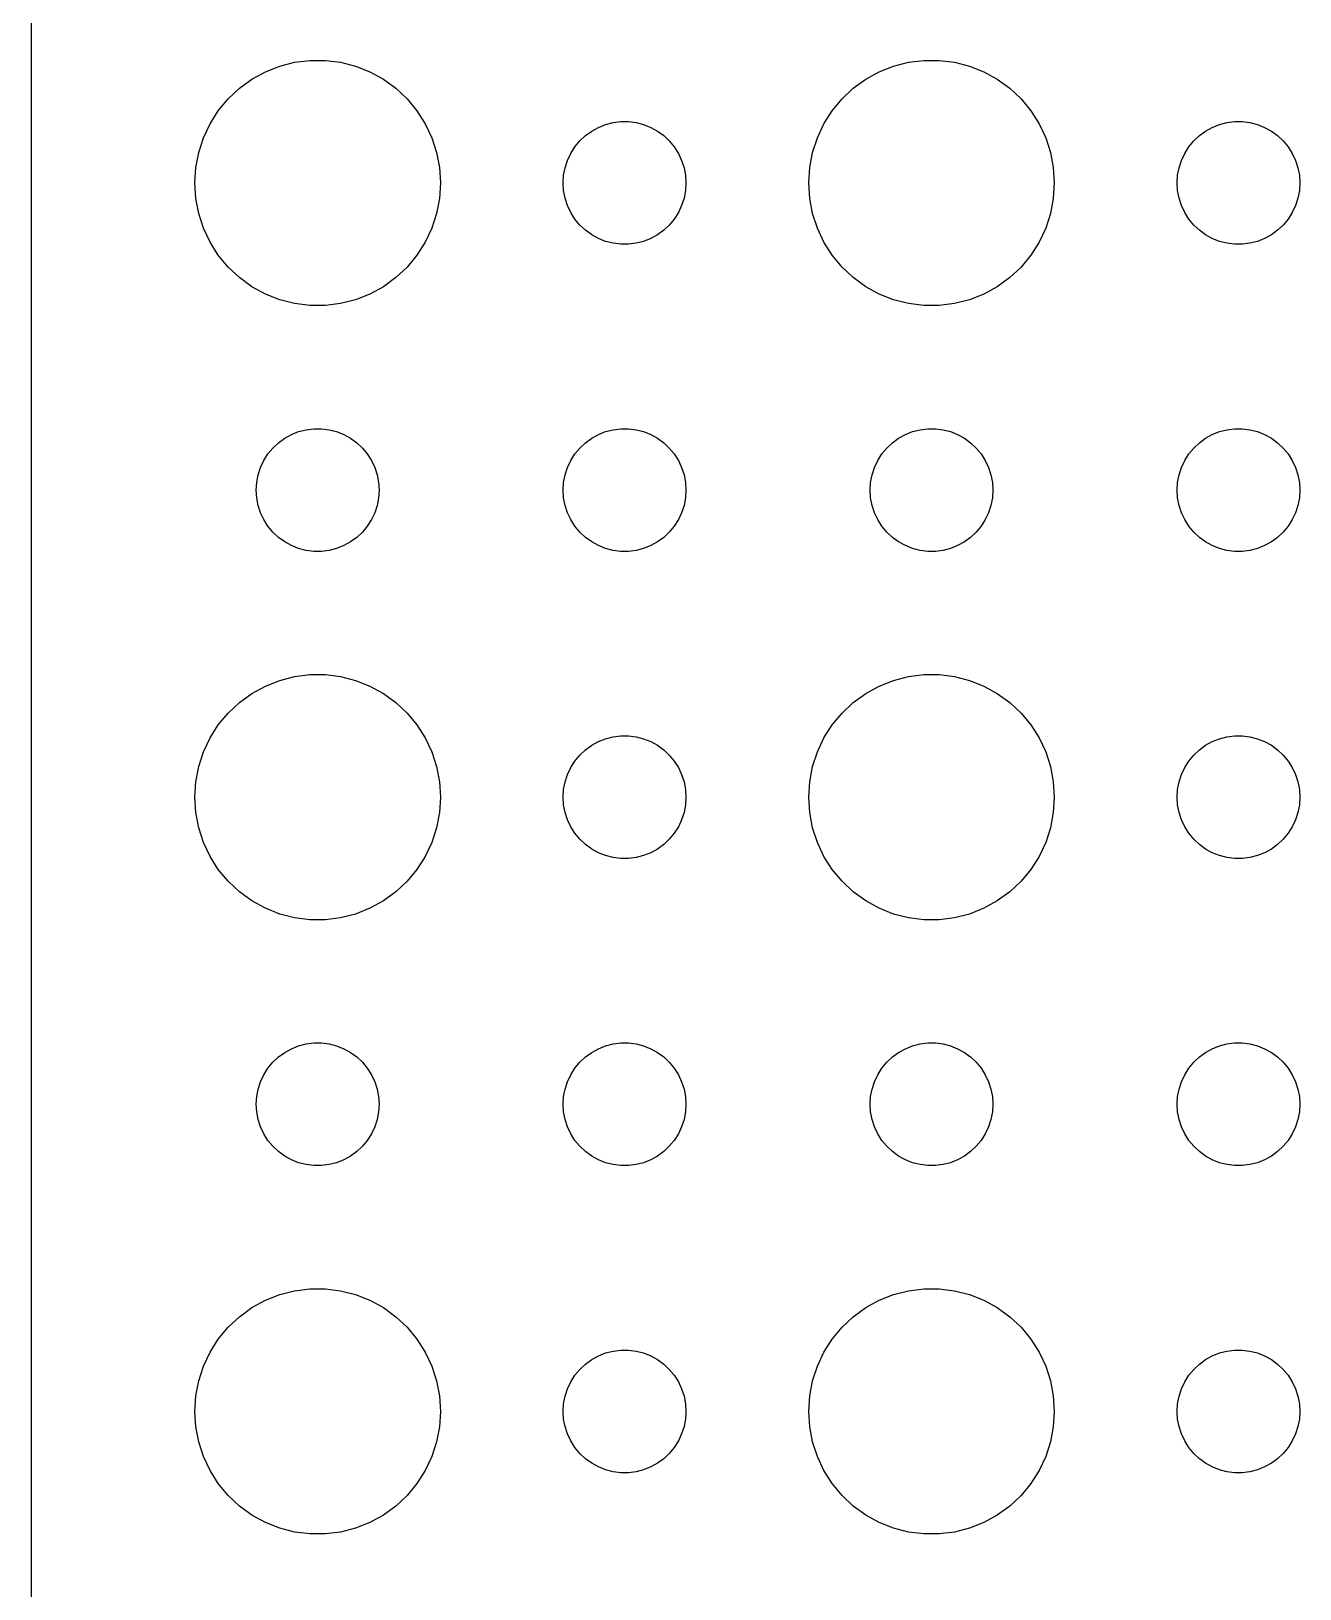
# Model space of a CAD drawing. Header units: metres. Extents: x -67 to 67, y -67 to 67.
# Drawn here: x -67 to -36, y -4.33 to 33.71 of the extents above; entities that cross this region are included whole.
import ezdxf

# ---------------------------------------------------------------- set-up
doc = ezdxf.new("R2010")
doc.units = ezdxf.units.M

msp = doc.modelspace()

# ---------------------------------------------------------------- linework, layer by layer
for p, q in [((-67, 62), (-67, -62)), ((-61.2773, 32.7145), (-60.927, 32.8532)), ((-60.927, 32.8532), (-60.5621, 32.9469)), ((-60.5621, 32.9469), (-60.1884, 32.9941)), ((-60.1884, 32.9941), (-59.8116, 32.9941)), ((-59.8116, 32.9941), (-59.4379, 32.9469)), ((-59.4379, 32.9469), (-59.0729, 32.8532)), ((-59.0729, 32.8532), (-58.7227, 32.7145)), ((-46.2773, 32.7145), (-45.927, 32.8532)), ((-45.927, 32.8532), (-45.5621, 32.9469)), ((-45.5621, 32.9469), (-45.1884, 32.9941)), ((-45.1884, 32.9941), (-44.8116, 32.9941)), ((-44.8116, 32.9941), (-44.4379, 32.9469)), ((-44.4379, 32.9469), (-44.0729, 32.8532)), ((-44.0729, 32.8532), (-43.7227, 32.7145)), ((-61.9123, 32.3115), (-61.6075, 32.533)), ((-61.6075, 32.533), (-61.2773, 32.7145)), ((-58.7227, 32.7145), (-58.3925, 32.533)), ((-58.3925, 32.533), (-58.0877, 32.3115)), ((-46.9123, 32.3115), (-46.6075, 32.533)), ((-46.6075, 32.533), (-46.2773, 32.7145)), ((-43.7227, 32.7145), (-43.3925, 32.533)), ((-43.3925, 32.533), (-43.0877, 32.3115)), ((-62.427, 31.7634), (-62.1869, 32.0536)), ((-62.1869, 32.0536), (-61.9123, 32.3115)), ((-58.0877, 32.3115), (-57.8131, 32.0536)), ((-57.8131, 32.0536), (-57.5729, 31.7634)), ((-47.427, 31.7634), (-47.1869, 32.0536)), ((-47.1869, 32.0536), (-46.9123, 32.3115)), ((-43.0877, 32.3115), (-42.8131, 32.0536)), ((-42.8131, 32.0536), (-42.5729, 31.7634)), ((-62.6289, 31.4453), (-62.427, 31.7634)), ((-57.5729, 31.7634), (-57.3711, 31.4453)), ((-47.6289, 31.4453), (-47.427, 31.7634)), ((-42.5729, 31.7634), (-42.3711, 31.4453)), ((-62.7893, 31.1044), (-62.6289, 31.4453)), ((-57.3711, 31.4453), (-57.2107, 31.1044)), ((-53.4561, 31.1558), (-53.3037, 31.2665)), ((-53.3037, 31.2665), (-53.1387, 31.3572)), ((-53.1387, 31.3572), (-52.9635, 31.4266)), ((-52.9635, 31.4266), (-52.7811, 31.4734)), ((-52.7811, 31.4734), (-52.5942, 31.497)), ((-52.5942, 31.497), (-52.4058, 31.497)), ((-52.4058, 31.497), (-52.2189, 31.4734)), ((-52.2189, 31.4734), (-52.0365, 31.4266)), ((-52.0365, 31.4266), (-51.8613, 31.3572)), ((-51.8613, 31.3572), (-51.6963, 31.2665)), ((-51.6963, 31.2665), (-51.5439, 31.1558)), ((-47.7893, 31.1044), (-47.6289, 31.4453)), ((-42.3711, 31.4453), (-42.2107, 31.1044)), ((-38.4561, 31.1558), (-38.3037, 31.2665)), ((-38.3037, 31.2665), (-38.1387, 31.3572)), ((-38.1387, 31.3572), (-37.9635, 31.4266)), ((-37.9635, 31.4266), (-37.7811, 31.4734)), ((-37.7811, 31.4734), (-37.5942, 31.497)), ((-37.5942, 31.497), (-37.4058, 31.497)), ((-37.4058, 31.497), (-37.2189, 31.4734)), ((-37.2189, 31.4734), (-37.0365, 31.4266)), ((-37.0365, 31.4266), (-36.8613, 31.3572)), ((-36.8613, 31.3572), (-36.6963, 31.2665)), ((-36.6963, 31.2665), (-36.5439, 31.1558)), ((-62.9057, 30.7461), (-62.7893, 31.1044)), ((-57.2107, 31.1044), (-57.0942, 30.7461)), ((-53.8145, 30.7226), (-53.7135, 30.8817)), ((-53.7135, 30.8817), (-53.5934, 31.0268)), ((-53.5934, 31.0268), (-53.4561, 31.1558)), ((-51.5439, 31.1558), (-51.4065, 31.0268)), ((-51.4065, 31.0268), (-51.2865, 30.8817)), ((-51.2865, 30.8817), (-51.1855, 30.7226)), ((-47.9057, 30.7461), (-47.7893, 31.1044)), ((-42.2107, 31.1044), (-42.0942, 30.7461)), ((-38.8145, 30.7226), (-38.7135, 30.8817)), ((-38.7135, 30.8817), (-38.5934, 31.0268)), ((-38.5934, 31.0268), (-38.4561, 31.1558)), ((-36.5439, 31.1558), (-36.4065, 31.0268)), ((-36.4065, 31.0268), (-36.2865, 30.8817)), ((-36.2865, 30.8817), (-36.1855, 30.7226)), ((-62.9763, 30.376), (-62.9057, 30.7461)), ((-57.0942, 30.7461), (-57.0237, 30.376)), ((-53.9529, 30.373), (-53.8947, 30.5522)), ((-53.8947, 30.5522), (-53.8145, 30.7226)), ((-51.1855, 30.7226), (-51.1053, 30.5522)), ((-51.1053, 30.5522), (-51.0471, 30.373)), ((-47.9763, 30.376), (-47.9057, 30.7461)), ((-42.0942, 30.7461), (-42.0237, 30.376)), ((-38.9529, 30.373), (-38.8947, 30.5522)), ((-38.8947, 30.5522), (-38.8145, 30.7226)), ((-36.1855, 30.7226), (-36.1053, 30.5522)), ((-36.1053, 30.5522), (-36.0471, 30.373)), ((-63, 30), (-62.9763, 30.376)), ((-57.0237, 30.376), (-57, 30)), ((-54, 30), (-53.9882, 30.188)), ((-53.9882, 30.188), (-53.9529, 30.373)), ((-51.0471, 30.373), (-51.0118, 30.188)), ((-51.0118, 30.188), (-51, 30)), ((-48, 30), (-47.9763, 30.376)), ((-42.0237, 30.376), (-42, 30)), ((-39, 30), (-38.9882, 30.188)), ((-38.9882, 30.188), (-38.9529, 30.373)), ((-36.0471, 30.373), (-36.0118, 30.188)), ((-36.0118, 30.188), (-36, 30)), ((-62.9763, 29.624), (-63, 30)), ((-57, 30), (-57.0237, 29.624)), ((-53.9882, 29.812), (-54, 30)), ((-53.9529, 29.627), (-53.9882, 29.812)), ((-51.0118, 29.812), (-51.0471, 29.627)), ((-51, 30), (-51.0118, 29.812)), ((-47.9763, 29.624), (-48, 30)), ((-42, 30), (-42.0237, 29.624)), ((-38.9882, 29.812), (-39, 30)), ((-38.9529, 29.627), (-38.9882, 29.812)), ((-36.0118, 29.812), (-36.0471, 29.627)), ((-36, 30), (-36.0118, 29.812)), ((-62.9057, 29.2539), (-62.9763, 29.624)), ((-57.0237, 29.624), (-57.0942, 29.2539)), ((-53.8947, 29.4478), (-53.9529, 29.627)), ((-53.8145, 29.2774), (-53.8947, 29.4478)), ((-51.1053, 29.4478), (-51.1855, 29.2774)), ((-51.0471, 29.627), (-51.1053, 29.4478)), ((-47.9057, 29.2539), (-47.9763, 29.624)), ((-42.0237, 29.624), (-42.0942, 29.2539)), ((-38.8947, 29.4478), (-38.9529, 29.627)), ((-38.8145, 29.2774), (-38.8947, 29.4478)), ((-36.1053, 29.4478), (-36.1855, 29.2774)), ((-36.0471, 29.627), (-36.1053, 29.4478)), ((-62.7893, 28.8956), (-62.9057, 29.2539)), ((-57.0942, 29.2539), (-57.2107, 28.8956)), ((-53.7135, 29.1183), (-53.8145, 29.2774)), ((-53.5934, 28.9732), (-53.7135, 29.1183)), ((-53.4561, 28.8442), (-53.5934, 28.9732)), ((-51.4065, 28.9732), (-51.5439, 28.8442)), ((-51.2865, 29.1183), (-51.4065, 28.9732)), ((-51.1855, 29.2774), (-51.2865, 29.1183)), ((-47.7893, 28.8956), (-47.9057, 29.2539)), ((-42.0942, 29.2539), (-42.2107, 28.8956)), ((-38.7135, 29.1183), (-38.8145, 29.2774)), ((-38.5934, 28.9732), (-38.7135, 29.1183)), ((-38.4561, 28.8442), (-38.5934, 28.9732)), ((-36.4065, 28.9732), (-36.5439, 28.8442)), ((-36.2865, 29.1183), (-36.4065, 28.9732)), ((-36.1855, 29.2774), (-36.2865, 29.1183)), ((-62.6289, 28.5547), (-62.7893, 28.8956)), ((-62.427, 28.2366), (-62.6289, 28.5547)), ((-57.3711, 28.5547), (-57.5729, 28.2366)), ((-57.2107, 28.8956), (-57.3711, 28.5547)), ((-53.3037, 28.7335), (-53.4561, 28.8442)), ((-53.1387, 28.6427), (-53.3037, 28.7335)), ((-52.9635, 28.5734), (-53.1387, 28.6427)), ((-52.7811, 28.5266), (-52.9635, 28.5734)), ((-52.0365, 28.5734), (-52.2189, 28.5266)), ((-51.8613, 28.6427), (-52.0365, 28.5734)), ((-51.6963, 28.7335), (-51.8613, 28.6427)), ((-51.5439, 28.8442), (-51.6963, 28.7335)), ((-47.6289, 28.5547), (-47.7893, 28.8956)), ((-47.427, 28.2366), (-47.6289, 28.5547)), ((-42.3711, 28.5547), (-42.5729, 28.2366)), ((-42.2107, 28.8956), (-42.3711, 28.5547)), ((-38.3037, 28.7335), (-38.4561, 28.8442)), ((-38.1387, 28.6427), (-38.3037, 28.7335)), ((-37.9635, 28.5734), (-38.1387, 28.6427)), ((-37.7811, 28.5266), (-37.9635, 28.5734)), ((-37.0365, 28.5734), (-37.2189, 28.5266)), ((-36.8613, 28.6427), (-37.0365, 28.5734)), ((-36.6963, 28.7335), (-36.8613, 28.6427)), ((-36.5439, 28.8442), (-36.6963, 28.7335)), ((-62.1869, 27.9464), (-62.427, 28.2366)), ((-57.5729, 28.2366), (-57.8131, 27.9464)), ((-52.5942, 28.503), (-52.7811, 28.5266)), ((-52.4058, 28.503), (-52.5942, 28.503)), ((-52.2189, 28.5266), (-52.4058, 28.503)), ((-47.1869, 27.9464), (-47.427, 28.2366)), ((-42.5729, 28.2366), (-42.8131, 27.9464)), ((-37.5942, 28.503), (-37.7811, 28.5266)), ((-37.4058, 28.503), (-37.5942, 28.503)), ((-37.2189, 28.5266), (-37.4058, 28.503)), ((-61.9123, 27.6884), (-62.1869, 27.9464)), ((-57.8131, 27.9464), (-58.0877, 27.6884)), ((-46.9123, 27.6884), (-47.1869, 27.9464)), ((-42.8131, 27.9464), (-43.0877, 27.6884)), ((-61.6075, 27.467), (-61.9123, 27.6884)), ((-61.2773, 27.2855), (-61.6075, 27.467)), ((-58.3925, 27.467), (-58.7227, 27.2855)), ((-58.0877, 27.6884), (-58.3925, 27.467)), ((-46.6075, 27.467), (-46.9123, 27.6884)), ((-46.2773, 27.2855), (-46.6075, 27.467)), ((-43.3925, 27.467), (-43.7227, 27.2855)), ((-43.0877, 27.6884), (-43.3925, 27.467)), ((-60.927, 27.1468), (-61.2773, 27.2855)), ((-60.5621, 27.0531), (-60.927, 27.1468)), ((-60.1884, 27.0059), (-60.5621, 27.0531)), ((-59.4379, 27.0531), (-59.8116, 27.0059)), ((-59.0729, 27.1468), (-59.4379, 27.0531)), ((-58.7227, 27.2855), (-59.0729, 27.1468)), ((-45.927, 27.1468), (-46.2773, 27.2855)), ((-45.5621, 27.0531), (-45.927, 27.1468)), ((-45.1884, 27.0059), (-45.5621, 27.0531)), ((-44.4379, 27.0531), (-44.8116, 27.0059)), ((-44.0729, 27.1468), (-44.4379, 27.0531)), ((-43.7227, 27.2855), (-44.0729, 27.1468)), ((-59.8116, 27.0059), (-60.1884, 27.0059)), ((-44.8116, 27.0059), (-45.1884, 27.0059)), ((-60.4635, 23.9266), (-60.2811, 23.9734)), ((-60.2811, 23.9734), (-60.0942, 23.997)), ((-60.0942, 23.997), (-59.9058, 23.997)), ((-59.9058, 23.997), (-59.7189, 23.9734)), ((-59.7189, 23.9734), (-59.5365, 23.9266)), ((-52.9635, 23.9266), (-52.7811, 23.9734)), ((-52.7811, 23.9734), (-52.5942, 23.997)), ((-52.5942, 23.997), (-52.4058, 23.997)), ((-52.4058, 23.997), (-52.2189, 23.9734)), ((-52.2189, 23.9734), (-52.0365, 23.9266)), ((-45.4635, 23.9266), (-45.2811, 23.9734)), ((-45.2811, 23.9734), (-45.0942, 23.997)), ((-45.0942, 23.997), (-44.9058, 23.997)), ((-44.9058, 23.997), (-44.7189, 23.9734)), ((-44.7189, 23.9734), (-44.5365, 23.9266)), ((-37.9635, 23.9266), (-37.7811, 23.9734)), ((-37.7811, 23.9734), (-37.5942, 23.997)), ((-37.5942, 23.997), (-37.4058, 23.997)), ((-37.4058, 23.997), (-37.2189, 23.9734)), ((-37.2189, 23.9734), (-37.0365, 23.9266)), ((-61.0934, 23.5268), (-60.9561, 23.6558)), ((-60.9561, 23.6558), (-60.8037, 23.7665)), ((-60.8037, 23.7665), (-60.6387, 23.8572)), ((-60.6387, 23.8572), (-60.4635, 23.9266)), ((-59.5365, 23.9266), (-59.3613, 23.8572)), ((-59.3613, 23.8572), (-59.1963, 23.7665)), ((-59.1963, 23.7665), (-59.0439, 23.6558)), ((-59.0439, 23.6558), (-58.9065, 23.5268)), ((-53.5934, 23.5268), (-53.4561, 23.6558)), ((-53.4561, 23.6558), (-53.3037, 23.7665)), ((-53.3037, 23.7665), (-53.1387, 23.8572)), ((-53.1387, 23.8572), (-52.9635, 23.9266)), ((-52.0365, 23.9266), (-51.8613, 23.8572)), ((-51.8613, 23.8572), (-51.6963, 23.7665)), ((-51.6963, 23.7665), (-51.5439, 23.6558)), ((-51.5439, 23.6558), (-51.4065, 23.5268)), ((-46.0934, 23.5268), (-45.9561, 23.6558)), ((-45.9561, 23.6558), (-45.8037, 23.7665)), ((-45.8037, 23.7665), (-45.6387, 23.8572)), ((-45.6387, 23.8572), (-45.4635, 23.9266)), ((-44.5365, 23.9266), (-44.3613, 23.8572)), ((-44.3613, 23.8572), (-44.1963, 23.7665)), ((-44.1963, 23.7665), (-44.0439, 23.6558)), ((-44.0439, 23.6558), (-43.9065, 23.5268)), ((-38.5934, 23.5268), (-38.4561, 23.6558)), ((-38.4561, 23.6558), (-38.3037, 23.7665)), ((-38.3037, 23.7665), (-38.1387, 23.8572)), ((-38.1387, 23.8572), (-37.9635, 23.9266)), ((-37.0365, 23.9266), (-36.8613, 23.8572)), ((-36.8613, 23.8572), (-36.6963, 23.7665)), ((-36.6963, 23.7665), (-36.5439, 23.6558)), ((-36.5439, 23.6558), (-36.4065, 23.5268)), ((-61.3947, 23.0522), (-61.3145, 23.2226)), ((-61.3145, 23.2226), (-61.2135, 23.3817)), ((-61.2135, 23.3817), (-61.0934, 23.5268)), ((-58.9065, 23.5268), (-58.7865, 23.3817)), ((-58.7865, 23.3817), (-58.6855, 23.2226)), ((-58.6855, 23.2226), (-58.6053, 23.0522)), ((-53.8947, 23.0522), (-53.8145, 23.2226)), ((-53.8145, 23.2226), (-53.7135, 23.3817)), ((-53.7135, 23.3817), (-53.5934, 23.5268)), ((-51.4065, 23.5268), (-51.2865, 23.3817)), ((-51.2865, 23.3817), (-51.1855, 23.2226)), ((-51.1855, 23.2226), (-51.1053, 23.0522)), ((-46.3947, 23.0522), (-46.3145, 23.2226)), ((-46.3145, 23.2226), (-46.2135, 23.3817)), ((-46.2135, 23.3817), (-46.0934, 23.5268)), ((-43.9065, 23.5268), (-43.7865, 23.3817)), ((-43.7865, 23.3817), (-43.6855, 23.2226)), ((-43.6855, 23.2226), (-43.6053, 23.0522)), ((-38.8947, 23.0522), (-38.8145, 23.2226)), ((-38.8145, 23.2226), (-38.7135, 23.3817)), ((-38.7135, 23.3817), (-38.5934, 23.5268)), ((-36.4065, 23.5268), (-36.2865, 23.3817)), ((-36.2865, 23.3817), (-36.1855, 23.2226)), ((-36.1855, 23.2226), (-36.1053, 23.0522)), ((-61.4882, 22.688), (-61.4529, 22.873)), ((-61.4529, 22.873), (-61.3947, 23.0522)), ((-58.6053, 23.0522), (-58.5471, 22.873)), ((-58.5471, 22.873), (-58.5118, 22.688)), ((-53.9882, 22.688), (-53.9529, 22.873)), ((-53.9529, 22.873), (-53.8947, 23.0522)), ((-51.1053, 23.0522), (-51.0471, 22.873)), ((-51.0471, 22.873), (-51.0118, 22.688)), ((-46.4882, 22.688), (-46.4529, 22.873)), ((-46.4529, 22.873), (-46.3947, 23.0522)), ((-43.6053, 23.0522), (-43.5471, 22.873)), ((-43.5471, 22.873), (-43.5118, 22.688)), ((-38.9882, 22.688), (-38.9529, 22.873)), ((-38.9529, 22.873), (-38.8947, 23.0522)), ((-36.1053, 23.0522), (-36.0471, 22.873)), ((-36.0471, 22.873), (-36.0118, 22.688)), ((-61.5, 22.5), (-61.4882, 22.688)), ((-61.4882, 22.312), (-61.5, 22.5)), ((-58.5118, 22.688), (-58.5, 22.5)), ((-58.5, 22.5), (-58.5118, 22.312)), ((-54, 22.5), (-53.9882, 22.688)), ((-53.9882, 22.312), (-54, 22.5)), ((-51.0118, 22.688), (-51, 22.5)), ((-51, 22.5), (-51.0118, 22.312)), ((-46.5, 22.5), (-46.4882, 22.688)), ((-46.4882, 22.312), (-46.5, 22.5)), ((-43.5118, 22.688), (-43.5, 22.5)), ((-43.5, 22.5), (-43.5118, 22.312)), ((-39, 22.5), (-38.9882, 22.688)), ((-38.9882, 22.312), (-39, 22.5)), ((-36.0118, 22.688), (-36, 22.5)), ((-36, 22.5), (-36.0118, 22.312)), ((-61.4529, 22.127), (-61.4882, 22.312)), ((-61.3947, 21.9478), (-61.4529, 22.127)), ((-58.5471, 22.127), (-58.6053, 21.9478)), ((-58.5118, 22.312), (-58.5471, 22.127)), ((-53.9529, 22.127), (-53.9882, 22.312)), ((-53.8947, 21.9478), (-53.9529, 22.127)), ((-51.0471, 22.127), (-51.1053, 21.9478)), ((-51.0118, 22.312), (-51.0471, 22.127)), ((-46.4529, 22.127), (-46.4882, 22.312)), ((-46.3947, 21.9478), (-46.4529, 22.127)), ((-43.5471, 22.127), (-43.6053, 21.9478)), ((-43.5118, 22.312), (-43.5471, 22.127)), ((-38.9529, 22.127), (-38.9882, 22.312)), ((-38.8947, 21.9478), (-38.9529, 22.127)), ((-36.0471, 22.127), (-36.1053, 21.9478)), ((-36.0118, 22.312), (-36.0471, 22.127)), ((-61.3145, 21.7774), (-61.3947, 21.9478)), ((-61.2135, 21.6183), (-61.3145, 21.7774)), ((-58.6855, 21.7774), (-58.7865, 21.6183)), ((-58.6053, 21.9478), (-58.6855, 21.7774)), ((-53.8145, 21.7774), (-53.8947, 21.9478)), ((-53.7135, 21.6183), (-53.8145, 21.7774)), ((-51.1855, 21.7774), (-51.2865, 21.6183)), ((-51.1053, 21.9478), (-51.1855, 21.7774)), ((-46.3145, 21.7774), (-46.3947, 21.9478)), ((-46.2135, 21.6183), (-46.3145, 21.7774)), ((-43.6855, 21.7774), (-43.7865, 21.6183)), ((-43.6053, 21.9478), (-43.6855, 21.7774)), ((-38.8145, 21.7774), (-38.8947, 21.9478)), ((-38.7135, 21.6183), (-38.8145, 21.7774)), ((-36.1855, 21.7774), (-36.2865, 21.6183)), ((-36.1053, 21.9478), (-36.1855, 21.7774)), ((-61.0934, 21.4732), (-61.2135, 21.6183)), ((-60.9561, 21.3442), (-61.0934, 21.4732)), ((-60.8037, 21.2335), (-60.9561, 21.3442)), ((-59.0439, 21.3442), (-59.1963, 21.2335)), ((-58.9065, 21.4732), (-59.0439, 21.3442)), ((-58.7865, 21.6183), (-58.9065, 21.4732)), ((-53.5934, 21.4732), (-53.7135, 21.6183)), ((-53.4561, 21.3442), (-53.5934, 21.4732)), ((-53.3037, 21.2335), (-53.4561, 21.3442)), ((-51.5439, 21.3442), (-51.6963, 21.2335)), ((-51.4065, 21.4732), (-51.5439, 21.3442)), ((-51.2865, 21.6183), (-51.4065, 21.4732)), ((-46.0934, 21.4732), (-46.2135, 21.6183)), ((-45.9561, 21.3442), (-46.0934, 21.4732)), ((-45.8037, 21.2335), (-45.9561, 21.3442)), ((-44.0439, 21.3442), (-44.1963, 21.2335)), ((-43.9065, 21.4732), (-44.0439, 21.3442)), ((-43.7865, 21.6183), (-43.9065, 21.4732)), ((-38.5934, 21.4732), (-38.7135, 21.6183)), ((-38.4561, 21.3442), (-38.5934, 21.4732)), ((-38.3037, 21.2335), (-38.4561, 21.3442)), ((-36.5439, 21.3442), (-36.6963, 21.2335)), ((-36.4065, 21.4732), (-36.5439, 21.3442)), ((-36.2865, 21.6183), (-36.4065, 21.4732)), ((-60.6387, 21.1427), (-60.8037, 21.2335)), ((-60.4635, 21.0734), (-60.6387, 21.1427)), ((-60.2811, 21.0266), (-60.4635, 21.0734)), ((-60.0942, 21.003), (-60.2811, 21.0266)), ((-59.9058, 21.003), (-60.0942, 21.003)), ((-59.7189, 21.0266), (-59.9058, 21.003)), ((-59.5365, 21.0734), (-59.7189, 21.0266)), ((-59.3613, 21.1427), (-59.5365, 21.0734)), ((-59.1963, 21.2335), (-59.3613, 21.1427)), ((-53.1387, 21.1427), (-53.3037, 21.2335)), ((-52.9635, 21.0734), (-53.1387, 21.1427)), ((-52.7811, 21.0266), (-52.9635, 21.0734)), ((-52.5942, 21.003), (-52.7811, 21.0266)), ((-52.4058, 21.003), (-52.5942, 21.003)), ((-52.2189, 21.0266), (-52.4058, 21.003)), ((-52.0365, 21.0734), (-52.2189, 21.0266)), ((-51.8613, 21.1427), (-52.0365, 21.0734)), ((-51.6963, 21.2335), (-51.8613, 21.1427)), ((-45.6387, 21.1427), (-45.8037, 21.2335)), ((-45.4635, 21.0734), (-45.6387, 21.1427)), ((-45.2811, 21.0266), (-45.4635, 21.0734)), ((-45.0942, 21.003), (-45.2811, 21.0266)), ((-44.9058, 21.003), (-45.0942, 21.003)), ((-44.7189, 21.0266), (-44.9058, 21.003)), ((-44.5365, 21.0734), (-44.7189, 21.0266)), ((-44.3613, 21.1427), (-44.5365, 21.0734)), ((-44.1963, 21.2335), (-44.3613, 21.1427)), ((-38.1387, 21.1427), (-38.3037, 21.2335)), ((-37.9635, 21.0734), (-38.1387, 21.1427)), ((-37.7811, 21.0266), (-37.9635, 21.0734)), ((-37.5942, 21.003), (-37.7811, 21.0266)), ((-37.4058, 21.003), (-37.5942, 21.003)), ((-37.2189, 21.0266), (-37.4058, 21.003)), ((-37.0365, 21.0734), (-37.2189, 21.0266)), ((-36.8613, 21.1427), (-37.0365, 21.0734)), ((-36.6963, 21.2335), (-36.8613, 21.1427)), ((-60.927, 17.8532), (-60.5621, 17.9469)), ((-60.5621, 17.9469), (-60.1884, 17.9941)), ((-60.1884, 17.9941), (-59.8116, 17.9941)), ((-59.8116, 17.9941), (-59.4379, 17.9469)), ((-59.4379, 17.9469), (-59.0729, 17.8532)), ((-45.927, 17.8532), (-45.5621, 17.9469)), ((-45.5621, 17.9469), (-45.1884, 17.9941)), ((-45.1884, 17.9941), (-44.8116, 17.9941)), ((-44.8116, 17.9941), (-44.4379, 17.9469)), ((-44.4379, 17.9469), (-44.0729, 17.8532)), ((-61.9123, 17.3115), (-61.6075, 17.533)), ((-61.6075, 17.533), (-61.2773, 17.7145)), ((-61.2773, 17.7145), (-60.927, 17.8532)), ((-59.0729, 17.8532), (-58.7227, 17.7145)), ((-58.7227, 17.7145), (-58.3925, 17.533)), ((-58.3925, 17.533), (-58.0877, 17.3115)), ((-46.9123, 17.3115), (-46.6075, 17.533)), ((-46.6075, 17.533), (-46.2773, 17.7145)), ((-46.2773, 17.7145), (-45.927, 17.8532)), ((-44.0729, 17.8532), (-43.7227, 17.7145)), ((-43.7227, 17.7145), (-43.3925, 17.533)), ((-43.3925, 17.533), (-43.0877, 17.3115)), ((-62.1869, 17.0536), (-61.9123, 17.3115)), ((-58.0877, 17.3115), (-57.8131, 17.0536)), ((-47.1869, 17.0536), (-46.9123, 17.3115)), ((-43.0877, 17.3115), (-42.8131, 17.0536)), ((-62.6289, 16.4453), (-62.427, 16.7634)), ((-62.427, 16.7634), (-62.1869, 17.0536)), ((-57.8131, 17.0536), (-57.5729, 16.7634)), ((-57.5729, 16.7634), (-57.3711, 16.4453)), ((-47.6289, 16.4453), (-47.427, 16.7634)), ((-47.427, 16.7634), (-47.1869, 17.0536)), ((-42.8131, 17.0536), (-42.5729, 16.7634)), ((-42.5729, 16.7634), (-42.3711, 16.4453)), ((-62.7893, 16.1044), (-62.6289, 16.4453)), ((-57.3711, 16.4453), (-57.2107, 16.1044)), ((-53.1387, 16.3572), (-52.9635, 16.4266)), ((-52.9635, 16.4266), (-52.7811, 16.4734)), ((-52.7811, 16.4734), (-52.5942, 16.497)), ((-52.5942, 16.497), (-52.4058, 16.497)), ((-52.4058, 16.497), (-52.2189, 16.4734)), ((-52.2189, 16.4734), (-52.0365, 16.4266)), ((-52.0365, 16.4266), (-51.8613, 16.3572)), ((-47.7893, 16.1044), (-47.6289, 16.4453)), ((-42.3711, 16.4453), (-42.2107, 16.1044)), ((-38.1387, 16.3572), (-37.9635, 16.4266)), ((-37.9635, 16.4266), (-37.7811, 16.4734)), ((-37.7811, 16.4734), (-37.5942, 16.497)), ((-37.5942, 16.497), (-37.4058, 16.497)), ((-37.4058, 16.497), (-37.2189, 16.4734)), ((-37.2189, 16.4734), (-37.0365, 16.4266)), ((-37.0365, 16.4266), (-36.8613, 16.3572)), ((-62.9057, 15.7461), (-62.7893, 16.1044)), ((-57.2107, 16.1044), (-57.0942, 15.7461)), ((-53.7135, 15.8817), (-53.5934, 16.0268)), ((-53.5934, 16.0268), (-53.4561, 16.1558)), ((-53.4561, 16.1558), (-53.3037, 16.2665)), ((-53.3037, 16.2665), (-53.1387, 16.3572)), ((-51.8613, 16.3572), (-51.6963, 16.2665)), ((-51.6963, 16.2665), (-51.5439, 16.1558)), ((-51.5439, 16.1558), (-51.4065, 16.0268)), ((-51.4065, 16.0268), (-51.2865, 15.8817)), ((-47.9057, 15.7461), (-47.7893, 16.1044)), ((-42.2107, 16.1044), (-42.0942, 15.7461)), ((-38.7135, 15.8817), (-38.5934, 16.0268)), ((-38.5934, 16.0268), (-38.4561, 16.1558)), ((-38.4561, 16.1558), (-38.3037, 16.2665)), ((-38.3037, 16.2665), (-38.1387, 16.3572)), ((-36.8613, 16.3572), (-36.6963, 16.2665)), ((-36.6963, 16.2665), (-36.5439, 16.1558)), ((-36.5439, 16.1558), (-36.4065, 16.0268)), ((-36.4065, 16.0268), (-36.2865, 15.8817)), ((-62.9763, 15.376), (-62.9057, 15.7461)), ((-57.0942, 15.7461), (-57.0237, 15.376)), ((-53.8947, 15.5522), (-53.8145, 15.7226)), ((-53.8145, 15.7226), (-53.7135, 15.8817)), ((-51.2865, 15.8817), (-51.1855, 15.7226)), ((-51.1855, 15.7226), (-51.1053, 15.5522)), ((-47.9763, 15.376), (-47.9057, 15.7461)), ((-42.0942, 15.7461), (-42.0237, 15.376)), ((-38.8947, 15.5522), (-38.8145, 15.7226)), ((-38.8145, 15.7226), (-38.7135, 15.8817)), ((-36.2865, 15.8817), (-36.1855, 15.7226)), ((-36.1855, 15.7226), (-36.1053, 15.5522)), ((-63, 15), (-62.9763, 15.376)), ((-57.0237, 15.376), (-57, 15)), ((-53.9882, 15.188), (-53.9529, 15.373)), ((-53.9529, 15.373), (-53.8947, 15.5522)), ((-51.1053, 15.5522), (-51.0471, 15.373)), ((-51.0471, 15.373), (-51.0118, 15.188)), ((-48, 15), (-47.9763, 15.376)), ((-42.0237, 15.376), (-42, 15)), ((-38.9882, 15.188), (-38.9529, 15.373)), ((-38.9529, 15.373), (-38.8947, 15.5522)), ((-36.1053, 15.5522), (-36.0471, 15.373)), ((-36.0471, 15.373), (-36.0118, 15.188)), ((-62.9763, 14.624), (-63, 15)), ((-57, 15), (-57.0237, 14.624)), ((-54, 15), (-53.9882, 15.188)), ((-53.9882, 14.812), (-54, 15)), ((-51.0118, 15.188), (-51, 15)), ((-51, 15), (-51.0118, 14.812)), ((-47.9763, 14.624), (-48, 15)), ((-42, 15), (-42.0237, 14.624)), ((-39, 15), (-38.9882, 15.188)), ((-38.9882, 14.812), (-39, 15)), ((-36.0118, 15.188), (-36, 15)), ((-36, 15), (-36.0118, 14.812)), ((-62.9057, 14.2539), (-62.9763, 14.624)), ((-57.0237, 14.624), (-57.0942, 14.2539)), ((-53.9529, 14.627), (-53.9882, 14.812)), ((-53.8947, 14.4478), (-53.9529, 14.627)), ((-51.0471, 14.627), (-51.1053, 14.4478)), ((-51.0118, 14.812), (-51.0471, 14.627)), ((-47.9057, 14.2539), (-47.9763, 14.624)), ((-42.0237, 14.624), (-42.0942, 14.2539)), ((-38.9529, 14.627), (-38.9882, 14.812)), ((-38.8947, 14.4478), (-38.9529, 14.627)), ((-36.0471, 14.627), (-36.1053, 14.4478)), ((-36.0118, 14.812), (-36.0471, 14.627)), ((-62.7893, 13.8956), (-62.9057, 14.2539)), ((-57.0942, 14.2539), (-57.2107, 13.8956)), ((-53.8145, 14.2774), (-53.8947, 14.4478)), ((-53.7135, 14.1183), (-53.8145, 14.2774)), ((-53.5934, 13.9732), (-53.7135, 14.1183)), ((-51.2865, 14.1183), (-51.4065, 13.9732)), ((-51.1855, 14.2774), (-51.2865, 14.1183)), ((-51.1053, 14.4478), (-51.1855, 14.2774)), ((-47.7893, 13.8956), (-47.9057, 14.2539)), ((-42.0942, 14.2539), (-42.2107, 13.8956)), ((-38.8145, 14.2774), (-38.8947, 14.4478)), ((-38.7135, 14.1183), (-38.8145, 14.2774)), ((-38.5934, 13.9732), (-38.7135, 14.1183)), ((-36.2865, 14.1183), (-36.4065, 13.9732)), ((-36.1855, 14.2774), (-36.2865, 14.1183)), ((-36.1053, 14.4478), (-36.1855, 14.2774)), ((-62.6289, 13.5547), (-62.7893, 13.8956)), ((-57.2107, 13.8956), (-57.3711, 13.5547)), ((-53.4561, 13.8442), (-53.5934, 13.9732)), ((-53.3037, 13.7335), (-53.4561, 13.8442)), ((-53.1387, 13.6427), (-53.3037, 13.7335)), ((-51.6963, 13.7335), (-51.8613, 13.6427)), ((-51.5439, 13.8442), (-51.6963, 13.7335)), ((-51.4065, 13.9732), (-51.5439, 13.8442)), ((-47.6289, 13.5547), (-47.7893, 13.8956)), ((-42.2107, 13.8956), (-42.3711, 13.5547)), ((-38.4561, 13.8442), (-38.5934, 13.9732)), ((-38.3037, 13.7335), (-38.4561, 13.8442)), ((-38.1387, 13.6427), (-38.3037, 13.7335)), ((-36.6963, 13.7335), (-36.8613, 13.6427)), ((-36.5439, 13.8442), (-36.6963, 13.7335)), ((-36.4065, 13.9732), (-36.5439, 13.8442)), ((-62.427, 13.2366), (-62.6289, 13.5547)), ((-57.3711, 13.5547), (-57.5729, 13.2366)), ((-52.9635, 13.5734), (-53.1387, 13.6427)), ((-52.7811, 13.5266), (-52.9635, 13.5734)), ((-52.5942, 13.5029), (-52.7811, 13.5266)), ((-52.4058, 13.5029), (-52.5942, 13.5029)), ((-52.2189, 13.5266), (-52.4058, 13.5029)), ((-52.0365, 13.5734), (-52.2189, 13.5266)), ((-51.8613, 13.6427), (-52.0365, 13.5734)), ((-47.427, 13.2366), (-47.6289, 13.5547)), ((-42.3711, 13.5547), (-42.5729, 13.2366)), ((-37.9635, 13.5734), (-38.1387, 13.6427)), ((-37.7811, 13.5266), (-37.9635, 13.5734)), ((-37.5942, 13.5029), (-37.7811, 13.5266)), ((-37.4058, 13.5029), (-37.5942, 13.5029)), ((-37.2189, 13.5266), (-37.4058, 13.5029)), ((-37.0365, 13.5734), (-37.2189, 13.5266)), ((-36.8613, 13.6427), (-37.0365, 13.5734)), ((-62.1869, 12.9464), (-62.427, 13.2366)), ((-61.9123, 12.6884), (-62.1869, 12.9464)), ((-57.8131, 12.9464), (-58.0877, 12.6884)), ((-57.5729, 13.2366), (-57.8131, 12.9464)), ((-47.1869, 12.9464), (-47.427, 13.2366)), ((-46.9123, 12.6884), (-47.1869, 12.9464)), ((-42.8131, 12.9464), (-43.0877, 12.6884)), ((-42.5729, 13.2366), (-42.8131, 12.9464)), ((-61.6075, 12.467), (-61.9123, 12.6884)), ((-58.0877, 12.6884), (-58.3925, 12.467)), ((-46.6075, 12.467), (-46.9123, 12.6884)), ((-43.0877, 12.6884), (-43.3925, 12.467)), ((-61.2773, 12.2855), (-61.6075, 12.467)), ((-60.927, 12.1468), (-61.2773, 12.2855)), ((-58.7227, 12.2855), (-59.0729, 12.1468)), ((-58.3925, 12.467), (-58.7227, 12.2855)), ((-46.2773, 12.2855), (-46.6075, 12.467)), ((-45.927, 12.1468), (-46.2773, 12.2855)), ((-43.7227, 12.2855), (-44.0729, 12.1468)), ((-43.3925, 12.467), (-43.7227, 12.2855)), ((-60.5621, 12.0531), (-60.927, 12.1468)), ((-60.1884, 12.0059), (-60.5621, 12.0531)), ((-59.8116, 12.0059), (-60.1884, 12.0059)), ((-59.4379, 12.0531), (-59.8116, 12.0059)), ((-59.0729, 12.1468), (-59.4379, 12.0531)), ((-45.5621, 12.0531), (-45.927, 12.1468)), ((-45.1884, 12.0059), (-45.5621, 12.0531)), ((-44.8116, 12.0059), (-45.1884, 12.0059)), ((-44.4379, 12.0531), (-44.8116, 12.0059)), ((-44.0729, 12.1468), (-44.4379, 12.0531)), ((-60.9561, 8.65576), (-60.8037, 8.76648)), ((-60.8037, 8.76648), (-60.6387, 8.85724)), ((-60.6387, 8.85724), (-60.4635, 8.92657)), ((-60.4635, 8.92657), (-60.2811, 8.97342)), ((-60.2811, 8.97342), (-60.0942, 8.99704)), ((-60.0942, 8.99704), (-59.9058, 8.99704)), ((-59.9058, 8.99704), (-59.7189, 8.97342)), ((-59.7189, 8.97342), (-59.5365, 8.92657)), ((-59.5365, 8.92657), (-59.3613, 8.85724)), ((-59.3613, 8.85724), (-59.1963, 8.76648)), ((-59.1963, 8.76648), (-59.0439, 8.65576)), ((-53.4561, 8.65576), (-53.3037, 8.76648)), ((-53.3037, 8.76648), (-53.1387, 8.85724)), ((-53.1387, 8.85724), (-52.9635, 8.92657)), ((-52.9635, 8.92657), (-52.7811, 8.97342)), ((-52.7811, 8.97342), (-52.5942, 8.99704)), ((-52.5942, 8.99704), (-52.4058, 8.99704)), ((-52.4058, 8.99704), (-52.2189, 8.97342)), ((-52.2189, 8.97342), (-52.0365, 8.92657)), ((-52.0365, 8.92657), (-51.8613, 8.85724)), ((-51.8613, 8.85724), (-51.6963, 8.76648)), ((-51.6963, 8.76648), (-51.5439, 8.65576)), ((-45.9561, 8.65576), (-45.8037, 8.76648)), ((-45.8037, 8.76648), (-45.6387, 8.85724)), ((-45.6387, 8.85724), (-45.4635, 8.92657)), ((-45.4635, 8.92657), (-45.2811, 8.97342)), ((-45.2811, 8.97342), (-45.0942, 8.99704)), ((-45.0942, 8.99704), (-44.9058, 8.99704)), ((-44.9058, 8.99704), (-44.7189, 8.97342)), ((-44.7189, 8.97342), (-44.5365, 8.92657)), ((-44.5365, 8.92657), (-44.3613, 8.85724)), ((-44.3613, 8.85724), (-44.1963, 8.76648)), ((-44.1963, 8.76648), (-44.0439, 8.65576)), ((-38.4561, 8.65576), (-38.3037, 8.76648)), ((-38.3037, 8.76648), (-38.1387, 8.85724)), ((-38.1387, 8.85724), (-37.9635, 8.92657)), ((-37.9635, 8.92657), (-37.7811, 8.97342)), ((-37.7811, 8.97342), (-37.5942, 8.99704)), ((-37.5942, 8.99704), (-37.4058, 8.99704)), ((-37.4058, 8.99704), (-37.2189, 8.97342)), ((-37.2189, 8.97342), (-37.0365, 8.92657)), ((-37.0365, 8.92657), (-36.8613, 8.85724)), ((-36.8613, 8.85724), (-36.6963, 8.76648)), ((-36.6963, 8.76648), (-36.5439, 8.65576)), ((-61.3145, 8.22263), (-61.2135, 8.38167)), ((-61.2135, 8.38167), (-61.0934, 8.52681)), ((-61.0934, 8.52681), (-60.9561, 8.65576)), ((-59.0439, 8.65576), (-58.9065, 8.52681)), ((-58.9065, 8.52681), (-58.7865, 8.38167)), ((-58.7865, 8.38167), (-58.6855, 8.22263)), ((-53.8145, 8.22263), (-53.7135, 8.38167)), ((-53.7135, 8.38167), (-53.5934, 8.52681)), ((-53.5934, 8.52681), (-53.4561, 8.65576)), ((-51.5439, 8.65576), (-51.4065, 8.52681)), ((-51.4065, 8.52681), (-51.2865, 8.38167)), ((-51.2865, 8.38167), (-51.1855, 8.22263)), ((-46.3145, 8.22263), (-46.2135, 8.38167)), ((-46.2135, 8.38167), (-46.0934, 8.52681)), ((-46.0934, 8.52681), (-45.9561, 8.65576)), ((-44.0439, 8.65576), (-43.9065, 8.52681)), ((-43.9065, 8.52681), (-43.7865, 8.38167)), ((-43.7865, 8.38167), (-43.6855, 8.22263)), ((-38.8145, 8.22263), (-38.7135, 8.38167)), ((-38.7135, 8.38167), (-38.5934, 8.52681)), ((-38.5934, 8.52681), (-38.4561, 8.65576)), ((-36.5439, 8.65576), (-36.4065, 8.52681)), ((-36.4065, 8.52681), (-36.2865, 8.38167)), ((-36.2865, 8.38167), (-36.1855, 8.22263)), ((-61.4529, 7.87303), (-61.3947, 8.05219)), ((-61.3947, 8.05219), (-61.3145, 8.22263)), ((-58.6855, 8.22263), (-58.6053, 8.05219)), ((-58.6053, 8.05219), (-58.5471, 7.87303)), ((-53.9529, 7.87303), (-53.8947, 8.05219)), ((-53.8947, 8.05219), (-53.8145, 8.22263)), ((-51.1855, 8.22263), (-51.1053, 8.05219)), ((-51.1053, 8.05219), (-51.0471, 7.87303)), ((-46.4529, 7.87303), (-46.3947, 8.05219)), ((-46.3947, 8.05219), (-46.3145, 8.22263)), ((-43.6855, 8.22263), (-43.6053, 8.05219)), ((-43.6053, 8.05219), (-43.5471, 7.87303)), ((-38.9529, 7.87303), (-38.8947, 8.05219)), ((-38.8947, 8.05219), (-38.8145, 8.22263)), ((-36.1855, 8.22263), (-36.1053, 8.05219)), ((-36.1053, 8.05219), (-36.0471, 7.87303)), ((-61.5, 7.5), (-61.4882, 7.68799)), ((-61.4882, 7.68799), (-61.4529, 7.87303)), ((-58.5471, 7.87303), (-58.5118, 7.68799)), ((-58.5118, 7.68799), (-58.5, 7.5)), ((-54, 7.5), (-53.9882, 7.68799)), ((-53.9882, 7.68799), (-53.9529, 7.87303)), ((-51.0471, 7.87303), (-51.0118, 7.68799)), ((-51.0118, 7.68799), (-51, 7.5)), ((-46.5, 7.5), (-46.4882, 7.68799)), ((-46.4882, 7.68799), (-46.4529, 7.87303)), ((-43.5471, 7.87303), (-43.5118, 7.68799)), ((-43.5118, 7.68799), (-43.5, 7.5)), ((-39, 7.5), (-38.9882, 7.68799)), ((-38.9882, 7.68799), (-38.9529, 7.87303)), ((-36.0471, 7.87303), (-36.0118, 7.68799)), ((-36.0118, 7.68799), (-36, 7.5)), ((-61.4882, 7.312), (-61.5, 7.5)), ((-61.4529, 7.12695), (-61.4882, 7.312)), ((-58.5118, 7.312), (-58.5471, 7.12695)), ((-58.5, 7.5), (-58.5118, 7.312)), ((-53.9882, 7.312), (-54, 7.5)), ((-53.9529, 7.12695), (-53.9882, 7.312)), ((-51.0118, 7.312), (-51.0471, 7.12695)), ((-51, 7.5), (-51.0118, 7.312)), ((-46.4882, 7.312), (-46.5, 7.5)), ((-46.4529, 7.12695), (-46.4882, 7.312)), ((-43.5118, 7.312), (-43.5471, 7.12695)), ((-43.5, 7.5), (-43.5118, 7.312)), ((-38.9882, 7.312), (-39, 7.5)), ((-38.9529, 7.12695), (-38.9882, 7.312)), ((-36.0118, 7.312), (-36.0471, 7.12695)), ((-36, 7.5), (-36.0118, 7.312)), ((-61.3947, 6.9478), (-61.4529, 7.12695)), ((-61.3145, 6.77736), (-61.3947, 6.9478)), ((-58.6053, 6.9478), (-58.6855, 6.77736)), ((-58.5471, 7.12695), (-58.6053, 6.9478)), ((-53.8947, 6.9478), (-53.9529, 7.12695)), ((-53.8145, 6.77736), (-53.8947, 6.9478)), ((-51.1053, 6.9478), (-51.1855, 6.77736)), ((-51.0471, 7.12695), (-51.1053, 6.9478)), ((-46.3947, 6.9478), (-46.4529, 7.12695)), ((-46.3145, 6.77736), (-46.3947, 6.9478)), ((-43.6053, 6.9478), (-43.6855, 6.77736)), ((-43.5471, 7.12695), (-43.6053, 6.9478)), ((-38.8947, 6.9478), (-38.9529, 7.12695)), ((-38.8145, 6.77736), (-38.8947, 6.9478)), ((-36.1053, 6.9478), (-36.1855, 6.77736)), ((-36.0471, 7.12695), (-36.1053, 6.9478)), ((-61.2135, 6.61832), (-61.3145, 6.77736)), ((-61.0934, 6.47318), (-61.2135, 6.61832)), ((-60.9561, 6.34422), (-61.0934, 6.47318)), ((-58.9065, 6.47318), (-59.0439, 6.34422)), ((-58.7865, 6.61832), (-58.9065, 6.47318)), ((-58.6855, 6.77736), (-58.7865, 6.61832)), ((-53.7135, 6.61832), (-53.8145, 6.77736)), ((-53.5934, 6.47318), (-53.7135, 6.61832)), ((-53.4561, 6.34422), (-53.5934, 6.47318)), ((-51.4065, 6.47318), (-51.5439, 6.34422)), ((-51.2865, 6.61832), (-51.4065, 6.47318)), ((-51.1855, 6.77736), (-51.2865, 6.61832)), ((-46.2135, 6.61832), (-46.3145, 6.77736)), ((-46.0934, 6.47318), (-46.2135, 6.61832)), ((-45.9561, 6.34422), (-46.0934, 6.47318)), ((-43.9065, 6.47318), (-44.0439, 6.34422)), ((-43.7865, 6.61832), (-43.9065, 6.47318)), ((-43.6855, 6.77736), (-43.7865, 6.61832)), ((-38.7135, 6.61832), (-38.8145, 6.77736)), ((-38.5934, 6.47318), (-38.7135, 6.61832)), ((-38.4561, 6.34422), (-38.5934, 6.47318)), ((-36.4065, 6.47318), (-36.5439, 6.34422)), ((-36.2865, 6.61832), (-36.4065, 6.47318)), ((-36.1855, 6.77736), (-36.2865, 6.61832)), ((-60.8037, 6.23351), (-60.9561, 6.34422)), ((-60.6387, 6.14275), (-60.8037, 6.23351)), ((-60.4635, 6.07341), (-60.6387, 6.14275)), ((-59.3613, 6.14275), (-59.5365, 6.07341)), ((-59.1963, 6.23351), (-59.3613, 6.14275)), ((-59.0439, 6.34422), (-59.1963, 6.23351)), ((-53.3037, 6.23351), (-53.4561, 6.34422)), ((-53.1387, 6.14275), (-53.3037, 6.23351)), ((-52.9635, 6.07341), (-53.1387, 6.14275)), ((-51.8613, 6.14275), (-52.0365, 6.07341)), ((-51.6963, 6.23351), (-51.8613, 6.14275)), ((-51.5439, 6.34422), (-51.6963, 6.23351)), ((-45.8037, 6.23351), (-45.9561, 6.34422)), ((-45.6387, 6.14275), (-45.8037, 6.23351)), ((-45.4635, 6.07341), (-45.6387, 6.14275)), ((-44.3613, 6.14275), (-44.5365, 6.07341)), ((-44.1963, 6.23351), (-44.3613, 6.14275)), ((-44.0439, 6.34422), (-44.1963, 6.23351)), ((-38.3037, 6.23351), (-38.4561, 6.34422)), ((-38.1387, 6.14275), (-38.3037, 6.23351)), ((-37.9635, 6.07341), (-38.1387, 6.14275)), ((-36.8613, 6.14275), (-37.0365, 6.07341)), ((-36.6963, 6.23351), (-36.8613, 6.14275)), ((-36.5439, 6.34422), (-36.6963, 6.23351)), ((-60.2811, 6.02657), (-60.4635, 6.07341)), ((-60.0942, 6.00294), (-60.2811, 6.02657)), ((-59.9058, 6.00294), (-60.0942, 6.00294)), ((-59.7189, 6.02657), (-59.9058, 6.00294)), ((-59.5365, 6.07341), (-59.7189, 6.02657)), ((-52.7811, 6.02657), (-52.9635, 6.07341)), ((-52.5942, 6.00294), (-52.7811, 6.02657)), ((-52.4058, 6.00294), (-52.5942, 6.00294)), ((-52.2189, 6.02657), (-52.4058, 6.00294)), ((-52.0365, 6.07341), (-52.2189, 6.02657)), ((-45.2811, 6.02657), (-45.4635, 6.07341)), ((-45.0942, 6.00294), (-45.2811, 6.02657)), ((-44.9058, 6.00294), (-45.0942, 6.00294)), ((-44.7189, 6.02657), (-44.9058, 6.00294)), ((-44.5365, 6.07341), (-44.7189, 6.02657)), ((-37.7811, 6.02657), (-37.9635, 6.07341)), ((-37.5942, 6.00294), (-37.7811, 6.02657)), ((-37.4058, 6.00294), (-37.5942, 6.00294)), ((-37.2189, 6.02657), (-37.4058, 6.00294)), ((-37.0365, 6.07341), (-37.2189, 6.02657)), ((-61.6075, 2.53297), (-61.2773, 2.71448)), ((-61.2773, 2.71448), (-60.927, 2.85316)), ((-60.927, 2.85316), (-60.5621, 2.94685)), ((-60.5621, 2.94685), (-60.1884, 2.99408)), ((-60.1884, 2.99408), (-59.8116, 2.99408)), ((-59.8116, 2.99408), (-59.4379, 2.94685)), ((-59.4379, 2.94685), (-59.0729, 2.85316)), ((-59.0729, 2.85316), (-58.7227, 2.71448)), ((-58.7227, 2.71448), (-58.3925, 2.53297)), ((-46.6075, 2.53297), (-46.2773, 2.71448)), ((-46.2773, 2.71448), (-45.927, 2.85316)), ((-45.927, 2.85316), (-45.5621, 2.94685)), ((-45.5621, 2.94685), (-45.1884, 2.99408)), ((-45.1884, 2.99408), (-44.8116, 2.99408)), ((-44.8116, 2.99408), (-44.4379, 2.94685)), ((-44.4379, 2.94685), (-44.0729, 2.85316)), ((-44.0729, 2.85316), (-43.7227, 2.71448)), ((-43.7227, 2.71448), (-43.3925, 2.53297)), ((-62.1869, 2.05363), (-61.9123, 2.31154)), ((-61.9123, 2.31154), (-61.6075, 2.53297)), ((-58.3925, 2.53297), (-58.0877, 2.31154)), ((-58.0877, 2.31154), (-57.8131, 2.05363)), ((-47.1869, 2.05363), (-46.9123, 2.31154)), ((-46.9123, 2.31154), (-46.6075, 2.53297)), ((-43.3925, 2.53297), (-43.0877, 2.31154)), ((-43.0877, 2.31154), (-42.8131, 2.05363)), ((-62.427, 1.76335), (-62.1869, 2.05363)), ((-57.8131, 2.05363), (-57.5729, 1.76335)), ((-47.427, 1.76335), (-47.1869, 2.05363)), ((-42.8131, 2.05363), (-42.5729, 1.76335)), ((-62.6289, 1.44525), (-62.427, 1.76335)), ((-57.5729, 1.76335), (-57.3711, 1.44525)), ((-47.6289, 1.44525), (-47.427, 1.76335)), ((-42.5729, 1.76335), (-42.3711, 1.44525)), ((-62.7893, 1.10437), (-62.6289, 1.44525)), ((-57.3711, 1.44525), (-57.2107, 1.10437)), ((-53.5934, 1.02681), (-53.4561, 1.15576)), ((-53.4561, 1.15576), (-53.3037, 1.26648)), ((-53.3037, 1.26648), (-53.1387, 1.35724)), ((-53.1387, 1.35724), (-52.9635, 1.42657)), ((-52.9635, 1.42657), (-52.7811, 1.47342)), ((-52.7811, 1.47342), (-52.5942, 1.49704)), ((-52.5942, 1.49704), (-52.4058, 1.49704)), ((-52.4058, 1.49704), (-52.2189, 1.47342)), ((-52.2189, 1.47342), (-52.0365, 1.42657)), ((-52.0365, 1.42657), (-51.8613, 1.35724)), ((-51.8613, 1.35724), (-51.6963, 1.26648)), ((-51.6963, 1.26648), (-51.5439, 1.15576)), ((-51.5439, 1.15576), (-51.4065, 1.02681)), ((-47.7893, 1.10437), (-47.6289, 1.44525)), ((-42.3711, 1.44525), (-42.2107, 1.10437)), ((-38.5934, 1.02681), (-38.4561, 1.15576)), ((-38.4561, 1.15576), (-38.3037, 1.26648)), ((-38.3037, 1.26648), (-38.1387, 1.35724)), ((-38.1387, 1.35724), (-37.9635, 1.42657)), ((-37.9635, 1.42657), (-37.7811, 1.47342)), ((-37.7811, 1.47342), (-37.5942, 1.49704)), ((-37.5942, 1.49704), (-37.4058, 1.49704)), ((-37.4058, 1.49704), (-37.2189, 1.47342)), ((-37.2189, 1.47342), (-37.0365, 1.42657)), ((-37.0365, 1.42657), (-36.8613, 1.35724)), ((-36.8613, 1.35724), (-36.6963, 1.26648)), ((-36.6963, 1.26648), (-36.5439, 1.15576)), ((-36.5439, 1.15576), (-36.4065, 1.02681)), ((-62.9057, 0.74606), (-62.7893, 1.10437)), ((-57.2107, 1.10437), (-57.0942, 0.74606)), ((-53.8145, 0.72263), (-53.7135, 0.88167)), ((-53.7135, 0.88167), (-53.5934, 1.02681)), ((-51.4065, 1.02681), (-51.2865, 0.88167)), ((-51.2865, 0.88167), (-51.1855, 0.72263)), ((-47.9057, 0.74606), (-47.7893, 1.10437)), ((-42.2107, 1.10437), (-42.0942, 0.74606)), ((-38.8145, 0.72263), (-38.7135, 0.88167)), ((-38.7135, 0.88167), (-38.5934, 1.02681)), ((-36.4065, 1.02681), (-36.2865, 0.88167)), ((-36.2865, 0.88167), (-36.1855, 0.72263)), ((-62.9763, 0.37599), (-62.9057, 0.74606)), ((-57.0942, 0.74606), (-57.0237, 0.37599)), ((-53.9529, 0.37303), (-53.8947, 0.55219)), ((-53.8947, 0.55219), (-53.8145, 0.72263)), ((-51.1855, 0.72263), (-51.1053, 0.55219)), ((-51.1053, 0.55219), (-51.0471, 0.37303)), ((-47.9763, 0.37599), (-47.9057, 0.74606)), ((-42.0942, 0.74606), (-42.0237, 0.37599)), ((-38.9529, 0.37303), (-38.8947, 0.55219)), ((-38.8947, 0.55219), (-38.8145, 0.72263)), ((-36.1855, 0.72263), (-36.1053, 0.55219)), ((-36.1053, 0.55219), (-36.0471, 0.37303)), ((-63, 0), (-62.9763, 0.37599)), ((-62.9763, -0.37599), (-63, 0)), ((-57.0237, 0.37599), (-57, 0)), ((-57, 0), (-57.0237, -0.37599)), ((-54, 0), (-53.9882, 0.18799)), ((-53.9882, -0.18799), (-54, 0)), ((-53.9882, 0.18799), (-53.9529, 0.37303)), ((-51.0471, 0.37303), (-51.0118, 0.18799)), ((-51.0118, 0.18799), (-51, 0)), ((-51, 0), (-51.0118, -0.18799)), ((-48, 0), (-47.9763, 0.37599)), ((-47.9763, -0.37599), (-48, 0)), ((-42.0237, 0.37599), (-42, 0)), ((-42, 0), (-42.0237, -0.37599)), ((-39, 0), (-38.9882, 0.18799)), ((-38.9882, -0.18799), (-39, 0)), ((-38.9882, 0.18799), (-38.9529, 0.37303)), ((-36.0471, 0.37303), (-36.0118, 0.18799)), ((-36.0118, 0.18799), (-36, 0)), ((-36, 0), (-36.0118, -0.18799)), ((-62.9057, -0.74606), (-62.9763, -0.37599)), ((-57.0237, -0.37599), (-57.0942, -0.74606)), ((-53.9529, -0.37303), (-53.9882, -0.18799)), ((-53.8947, -0.55219), (-53.9529, -0.37303)), ((-51.0471, -0.37303), (-51.1053, -0.55219)), ((-51.0118, -0.18799), (-51.0471, -0.37303)), ((-47.9057, -0.74606), (-47.9763, -0.37599)), ((-42.0237, -0.37599), (-42.0942, -0.74606)), ((-38.9529, -0.37303), (-38.9882, -0.18799)), ((-38.8947, -0.55219), (-38.9529, -0.37303)), ((-36.0471, -0.37303), (-36.1053, -0.55219)), ((-36.0118, -0.18799), (-36.0471, -0.37303)), ((-62.7893, -1.10437), (-62.9057, -0.74606)), ((-57.0942, -0.74606), (-57.2107, -1.10437)), ((-53.8145, -0.72263), (-53.8947, -0.55219)), ((-53.7135, -0.88167), (-53.8145, -0.72263)), ((-51.1855, -0.72263), (-51.2865, -0.88167)), ((-51.1053, -0.55219), (-51.1855, -0.72263)), ((-47.7893, -1.10437), (-47.9057, -0.74606)), ((-42.0942, -0.74606), (-42.2107, -1.10437)), ((-38.8145, -0.72263), (-38.8947, -0.55219)), ((-38.7135, -0.88167), (-38.8145, -0.72263)), ((-36.1855, -0.72263), (-36.2865, -0.88167)), ((-36.1053, -0.55219), (-36.1855, -0.72263)), ((-62.6289, -1.44525), (-62.7893, -1.10437)), ((-57.2107, -1.10437), (-57.3711, -1.44525)), ((-53.5934, -1.02681), (-53.7135, -0.88167)), ((-53.4561, -1.15576), (-53.5934, -1.02681)), ((-51.4065, -1.02681), (-51.5439, -1.15576)), ((-51.2865, -0.88167), (-51.4065, -1.02681)), ((-47.6289, -1.44525), (-47.7893, -1.10437)), ((-42.2107, -1.10437), (-42.3711, -1.44525)), ((-38.5934, -1.02681), (-38.7135, -0.88167)), ((-38.4561, -1.15576), (-38.5934, -1.02681)), ((-36.4065, -1.02681), (-36.5439, -1.15576)), ((-36.2865, -0.88167), (-36.4065, -1.02681)), ((-62.427, -1.76335), (-62.6289, -1.44525)), ((-57.3711, -1.44525), (-57.5729, -1.76335)), ((-53.3037, -1.26648), (-53.4561, -1.15576)), ((-53.1387, -1.35724), (-53.3037, -1.26648)), ((-52.9635, -1.42657), (-53.1387, -1.35724)), ((-52.7811, -1.47342), (-52.9635, -1.42657)), ((-52.5942, -1.49704), (-52.7811, -1.47342)), ((-52.4058, -1.49704), (-52.5942, -1.49704)), ((-52.2189, -1.47342), (-52.4058, -1.49704)), ((-52.0365, -1.42657), (-52.2189, -1.47342)), ((-51.8613, -1.35724), (-52.0365, -1.42657)), ((-51.6963, -1.26648), (-51.8613, -1.35724)), ((-51.5439, -1.15576), (-51.6963, -1.26648)), ((-47.427, -1.76335), (-47.6289, -1.44525)), ((-42.3711, -1.44525), (-42.5729, -1.76335)), ((-38.3037, -1.26648), (-38.4561, -1.15576)), ((-38.1387, -1.35724), (-38.3037, -1.26648)), ((-37.9635, -1.42657), (-38.1387, -1.35724)), ((-37.7811, -1.47342), (-37.9635, -1.42657)), ((-37.5942, -1.49704), (-37.7811, -1.47342)), ((-37.4058, -1.49704), (-37.5942, -1.49704)), ((-37.2189, -1.47342), (-37.4058, -1.49704)), ((-37.0365, -1.42657), (-37.2189, -1.47342)), ((-36.8613, -1.35724), (-37.0365, -1.42657)), ((-36.6963, -1.26648), (-36.8613, -1.35724)), ((-36.5439, -1.15576), (-36.6963, -1.26648)), ((-62.1869, -2.05363), (-62.427, -1.76335)), ((-57.5729, -1.76335), (-57.8131, -2.05363)), ((-47.1869, -2.05363), (-47.427, -1.76335)), ((-42.5729, -1.76335), (-42.8131, -2.05363)), ((-61.9123, -2.31154), (-62.1869, -2.05363)), ((-57.8131, -2.05363), (-58.0877, -2.31154)), ((-46.9123, -2.31154), (-47.1869, -2.05363)), ((-42.8131, -2.05363), (-43.0877, -2.31154)), ((-61.6075, -2.53297), (-61.9123, -2.31154)), ((-61.2773, -2.71448), (-61.6075, -2.53297)), ((-58.3925, -2.53297), (-58.7227, -2.71448)), ((-58.0877, -2.31154), (-58.3925, -2.53297)), ((-46.6075, -2.53297), (-46.9123, -2.31154)), ((-46.2773, -2.71448), (-46.6075, -2.53297)), ((-43.3925, -2.53297), (-43.7227, -2.71448)), ((-43.0877, -2.31154), (-43.3925, -2.53297)), ((-60.927, -2.85316), (-61.2773, -2.71448)), ((-60.5621, -2.94685), (-60.927, -2.85316)), ((-60.1884, -2.99408), (-60.5621, -2.94685)), ((-59.8116, -2.99408), (-60.1884, -2.99408)), ((-59.4379, -2.94685), (-59.8116, -2.99408)), ((-59.0729, -2.85316), (-59.4379, -2.94685)), ((-58.7227, -2.71448), (-59.0729, -2.85316)), ((-45.927, -2.85316), (-46.2773, -2.71448)), ((-45.5621, -2.94685), (-45.927, -2.85316)), ((-45.1884, -2.99408), (-45.5621, -2.94685)), ((-44.8116, -2.99408), (-45.1884, -2.99408)), ((-44.4379, -2.94685), (-44.8116, -2.99408)), ((-44.0729, -2.85316), (-44.4379, -2.94685)), ((-43.7227, -2.71448), (-44.0729, -2.85316))]:
    msp.add_line(p, q)

doc.saveas('drawing.dxf')
